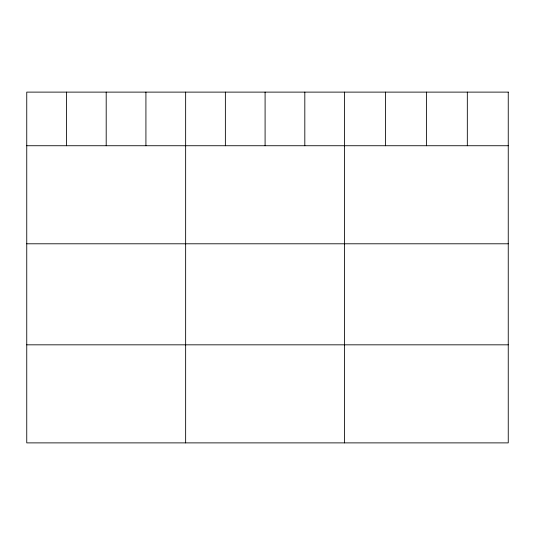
<?xml version="1.0" encoding="UTF-8"?>
<svg xmlns="http://www.w3.org/2000/svg" width="535" height="535" viewBox="0 0 535 535"><rect width="100%" height="100%" fill="white"/><g stroke="black" fill="none" stroke-linecap="round" stroke-linejoin="round"><path stroke-width="0.8" d="M26.75 145.734L508.25 145.734M26.75 243.793L508.25 243.793M26.75 344.828L508.25 344.828M467.322 92.114L467.322 145.734M426.395 92.114L426.395 145.734M385.467 92.114L385.467 145.734M344.54 92.114L344.54 442.886M304.816 92.114L304.816 145.734M265.092 92.114L265.092 145.734M225.369 92.114L225.369 145.734M185.645 92.114L185.645 442.886M145.921 92.114L145.921 145.734M106.198 92.114L106.198 145.734M66.474 92.114L66.474 145.734M508.25 92.114L26.75 92.114L26.75 442.886L508.25 442.886L508.25 92.114"/></g></svg>
